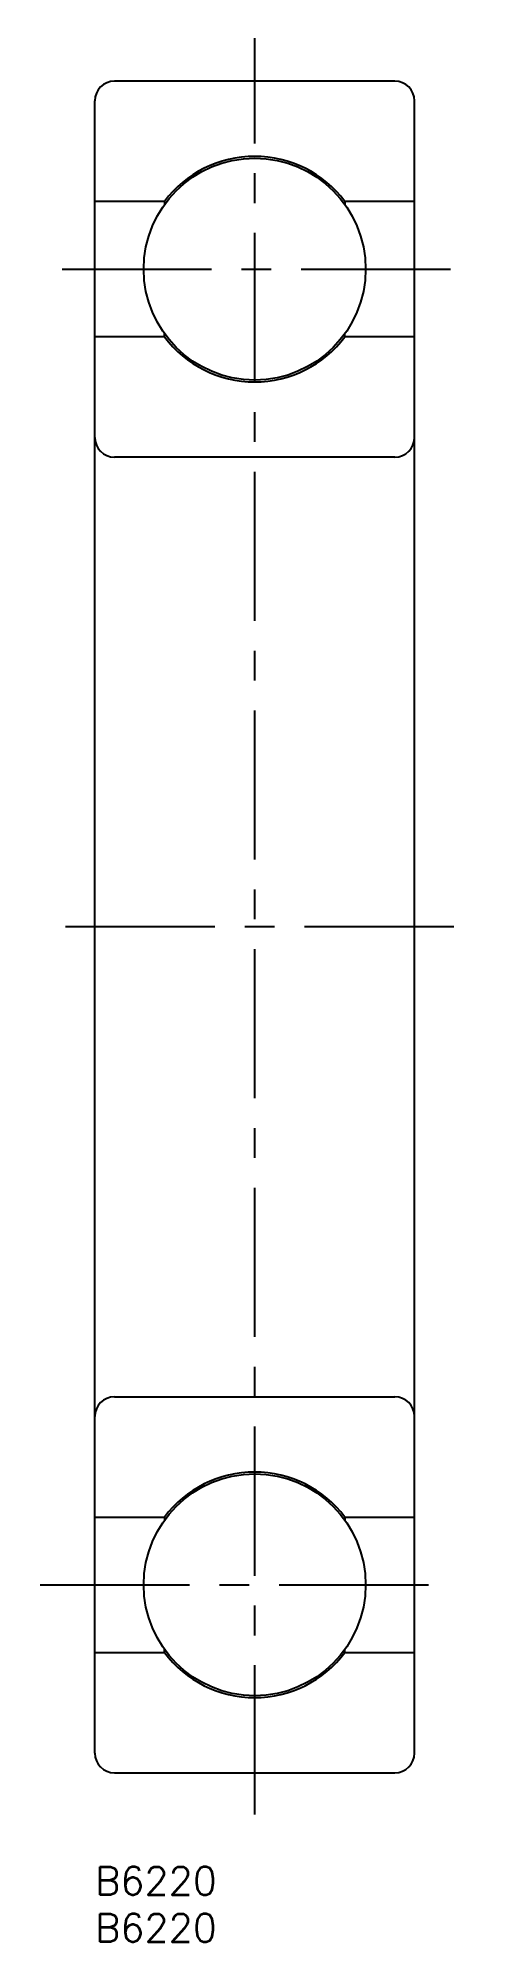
# Model space of a CAD drawing. Extents: x -6 to 41, y -8 to 195.
import ezdxf

# ---------------------------------------------------------------- set-up
doc = ezdxf.new("R2010")
doc.units = 0
doc.header["$LTSCALE"] = 0.5
doc.linetypes.add('CENTER', pattern=[50.8, 31.75, -6.35, 6.35, -6.35])
for name, color, linetype in [('MSM_CENTER', 1, 'CENTER'), ('MSM_CONTINUOUS', 7, 'CONTINUOUS'), ('MSM_PART_NUMBER', 7, 'CONTINUOUS')]:
    doc.layers.add(name, color=color, linetype=linetype)
doc.styles.get("Standard").update_dxf_attribs({"font": 'txt.shx', "height": 3, "bigfont": 'bigfont.shx'})

msp = doc.modelspace()

# ---------------------------------------------------------------- linework, layer by layer
at = {"layer": 'MSM_CENTER'}
for p, q in [((17, 5.57), (17, 194.58)), ((-3.46, 170), (40.95, 170)), ((38.17, 100), (-6.04, 100)), ((-5.8, 30), (37.36, 30))]:
    msp.add_line(p, q, dxfattribs=at)
at = {"layer": 'MSM_CONTINUOUS'}
for p, q in [((31.9, 190), (2.1, 190)), ((0, 12.1), (0, 187.9)), ((34, 12.1), (34, 187.9)), ((7.4, 177.2), (0, 177.2)), ((7.4, 177.2), (7.4, 176.86)), ((34, 177.2), (26.6, 177.2)), ((26.6, 177.2), (26.6, 176.86)), ((7.4, 162.8), (0, 162.8)), ((7.4, 162.8), (7.4, 163.14)), ((26.6, 162.8), (26.6, 163.14)), ((34, 162.8), (26.6, 162.8)), ((31.9, 150), (2.1, 150)), ((2.1, 50), (31.9, 50)), ((0, 37.2), (7.4, 37.2)), ((7.4, 37.2), (7.4, 36.86)), ((26.6, 37.2), (34, 37.2)), ((26.6, 37.2), (26.6, 36.86)), ((0, 22.8), (7.4, 22.8)), ((7.4, 22.8), (7.4, 23.14)), ((26.6, 22.8), (26.6, 23.14)), ((26.6, 22.8), (34, 22.8)), ((2.1, 10), (31.9, 10))]:
    msp.add_line(p, q, dxfattribs=at)
for centre in [(17, 170), (17, 30)]:
    msp.add_circle(centre, 11.8, dxfattribs=at)
for centre, radius, start, end in [((2.1, 187.9), 2.1, 90, 180), ((31.9, 187.9), 2.1, 0, 90), ((17, 170), 12, 36.8699, 143.1301), ((17, 170), 12, 216.8699, 323.1301), ((2.1, 152.1), 2.1, 180, 270), ((31.9, 152.1), 2.1, 270, 0), ((2.1, 47.9), 2.1, 90, 180), ((31.9, 47.9), 2.1, 0, 90), ((17, 30), 12, 36.8699, 143.1301), ((17, 30), 12, 216.8699, 323.1301), ((2.1, 12.1), 2.1, 180, 270), ((31.9, 12.1), 2.1, 270, 360)]:
    msp.add_arc(centre, radius, start, end, dxfattribs=at)

# ---------------------------------------------------------------- texts
at = {"layer": 'MSM_PART_NUMBER'}
for p in [(0, -3), (0, -8)]:
    msp.add_text('B6220', height=3, dxfattribs=at).set_placement(p)

doc.saveas('drawing.dxf')
